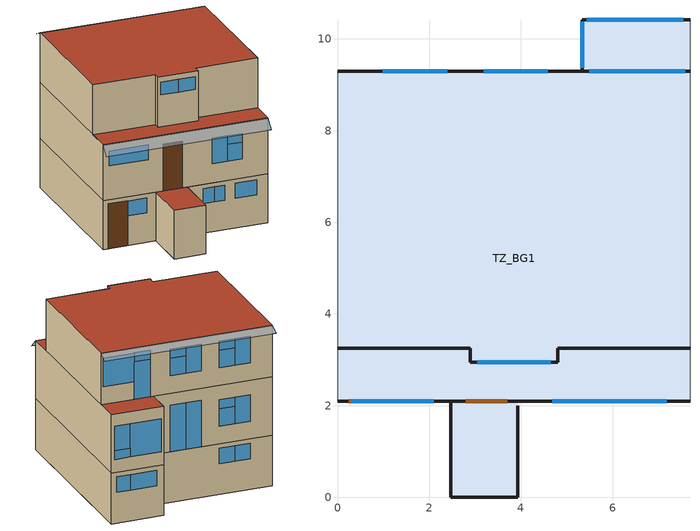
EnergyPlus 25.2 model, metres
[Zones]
TZ_BG1
 floor ground (BG1 - Floor on Fill): 2.47,0 2.47,2.1 0,2.1 0,9.3 5.34,9.3 5.34,10.42 7.69,10.42 7.69,2.1 3.93,2.1 3.93,2 3.93,0 z0
 wall outside (BG1 - Ext Wall (Concrete)): 0,2.1 2.47,2.1 / 3.93,2.1 7.69,2.1 / 7.69,10.42 5.34,10.42 5.34,9.3 0,9.3 z0:2.3; 0,2.1 7.69,2.1 / 7.69,10.42 5.34,10.42 5.34,9.3 0,9.3 z2.3:4.95; 7.69,9.3 0,9.3 z4.95:7.3
 wall outside (BG1 - Ext Wall (Timber)): 0,3.25 2.9,3.25 2.9,2.95 4.8,2.95 4.8,3.25 7.69,3.25 z4.95:7.3
 wall ground (BG1 - Ext Wall (Concrete)): 2.47,2.1 2.47,0 3.93,0 3.93,2 z0:2.3
 wall adiabatic (BG1 - Party Wall): 7.69,2.1 7.69,10.42 / 0,9.3 0,2.1 z0:2.3; 7.69,2.1 7.69,10.42 / 0,9.3 0,2.1 z2.3:4.95; 7.69,3.25 7.69,9.3 / 0,9.3 0,3.25 z4.95:7.3
 window (BG1 - Window/GlassDoor): 1.15,2.1 2.05,2.1 / 4.68,2.1 5.18,2.1 / 5.18,2.1 5.68,2.1 / 6.18,2.1 7.18,2.1 / 7.44,10.42 6.84,10.42 / 6.84,10.42 5.64,10.42 / 2.39,9.3 1.69,9.3 / 1.69,9.3 0.99,9.3 z1.4:2.1; 0.3,2.1 2.1,2.1 z3.9:4.6; 5.1,2.1 5.8,2.1 z3.2:4.4; 5.8,2.1 6.5,2.1 z4:4.4; 5.8,2.1 6.5,2.1 z3.2:4; 5.34,10.37 5.34,9.37 / 6.84,10.42 5.44,10.42 z2.9:4.4; 7.54,10.42 6.84,10.42 z2.9:3.3; 7.54,10.42 6.84,10.42 z3.3:4.4; 4.59,9.3 3.89,9.3 / 3.89,9.3 3.19,9.3 z2.31:4.41; 2.39,9.3 1.69,9.3 z3.9:4.3; 2.39,9.3 1.69,9.3 z3.1:3.9; 1.69,9.3 0.99,9.3 z3.1:4.3; 3.05,2.95 3.85,2.95 / 3.85,2.95 4.65,2.95 z6.45:7.05; 6.19,9.3 5.49,9.3 z4.96:6.66; 7.59,9.3 6.19,9.3 z5.75:7.05; 6.19,9.3 5.49,9.3 z6.66:7.06; 4.59,9.3 3.89,9.3 / 2.39,9.3 1.69,9.3 z6.55:6.95; 4.59,9.3 3.89,9.3 / 2.39,9.3 1.69,9.3 z5.75:6.55; 3.89,9.3 3.19,9.3 / 1.69,9.3 0.99,9.3 z5.75:6.95
 door (BG1 - Ext Door): 0.25,2.1 1.15,2.1 z0.01:2.11; 2.8,2.1 3.7,2.1 z2.31:4.51
 roof outside (BG1 - RoofCeiling (Non-metal)): 3.93,0 3.93,2.1 2.47,2.1 2.47,0 z2.3; 7.69,2.1 7.69,3.25 4.8,3.25 4.8,2.95 2.9,2.95 2.9,3.25 0,3.25 0,2.1 z4.95; 7.69,9.3 7.69,10.42 5.34,10.42 5.34,9.3 z4.95
 roof outside (BG1 - RoofCeiling (Metal)): 4.8,2.95 4.8,3.25 7.69,3.25 7.69,9.3 0,9.3 0,3.25 2.9,3.25 2.9,2.95 z7.3
shading: 0,2.1,4.95 0,1.7,4.55 7.69,1.7,4.55 7.69,2.1,4.95; 0,9.3,7.3 0,9.7,7.1 7.69,9.7,7.1 7.69,9.3,7.3
[Site:Location]
REYKJAVIK: Latitude {deg}=64.13; Longitude {deg}=-21.9; Time Zone {hr}=0; Elevation {m}=43
[Site:GroundTemperature:BuildingSurface]
3, 2.6, 2.4, 2.2, 3.5, 5.8, 8.4, 10.2, 10.6, 10, 7.6, 5
[Building]
BG1: North Axis {deg}=-147.19; Terrain=City; Solar Distribution: FullExterior accounts for shading objects=FullExterior
[Material]
Name | Roughness | Thickness {m} | Conductivity {W/m-K} | Density {kg/m3} | Specific Heat {J/kg-K} | Thermal Absorptance | Solar Absorptance | Visible Absorptance
BG1 - Concrete Floor Slab | MediumRough | 0.2 | 1.4 | 2100 | 840 | 0.85 | 0.65 | 0.65
BG1 - Ext Door (wood) | Smooth | 0.026 | 0.14 | 419 | 2720 | 0.9 | 0.6 | 0.6
BG1 - Ext Wall Concrete Block | MediumRough | 0.2 | 1.4 | 2100 | 840 | 0.9 | 0.7 | 0.7
BG1 - Ext Wall Façade (Cement Plaster) | MediumRough | 0.01 | 0.72 | 1860 | 800 | 0.91 | 0.3 | 0.3
BG1 - Ext Wall Insulation (Heavyweight) | MediumRough | 0.017 | 0.035 | 25 | 1000 | 0.9 | 0.7 | 0.7
BG1 - Ext Wall Insulation (Lightweight); BG1 - Roof Insulation (timber) | MediumRough | 0.019 | 0.035 | 25 | 1000 | 0.9 | 0.7 | 0.7
BG1 - Ext Wall Plywood Sheathing | MediumRough | 0.012 | 0.15 | 560 | 2500 | 0.9 | 0.7 | 0.7
BG1 - Floor Finish (15mm wood) | MediumSmooth | 0.015 | 0.14 | 650 | 1200 | 0.9 | 0.7 | 0.7
BG1 - Floor on Fill Insulation | MediumRough | 0.016 | 0.035 | 25 | 1400 | 0.9 | 0.7 | 0.7
BG1 - Int Wall Finish (13mm gypsum board) | Smooth | 0.013 | 0.16 | 950 | 840 | 0.9 | 0.3 | 0.3
BG1 - Party Wall Concrete Block | MediumRough | 0.1 | 1.4 | 2100 | 840 | 0.9 | 0.7 | 0.7
BG1 - Roof Insulation (concrete) | MediumRough | 0.018 | 0.035 | 25 | 1000 | 0.9 | 0.7 | 0.7
BG1 - Roof Metal Cladding | Smooth | 0.008 | 0.29 | 1250 | 1000 | 0.9 | 0.4 | 0.4
[WindowMaterial:SimpleGlazingSystem]
BG1 - Glazing: U-Factor {W/m2-K}=2.5; Solar Heat Gain Coefficient=0.58; Visible Transmittance=0.57
[Construction]
BG1 - Ext Door: BG1 - Ext Door (wood)
BG1 - Ext Wall (Concrete): BG1 - Ext Wall Façade (Cement Plaster), BG1 - Ext Wall Concrete Block, BG1 - Ext Wall Insulation (Heavyweight), BG1 - Int Wall Finish (13mm gypsum board)
BG1 - Ext Wall (Timber): BG1 - Roof Metal Cladding, BG1 - Ext Wall Plywood Sheathing, BG1 - Ext Wall Insulation (Lightweight), BG1 - Int Wall Finish (13mm gypsum board)
BG1 - Floor on Fill: BG1 - Floor on Fill Insulation, BG1 - Concrete Floor Slab, BG1 - Floor Finish (15mm wood)
BG1 - Interior Floor: BG1 - Concrete Floor Slab, BG1 - Floor Finish (15mm wood)
BG1 - Party Wall: BG1 - Party Wall Concrete Block, BG1 - Int Wall Finish (13mm gypsum board)
BG1 - RoofCeiling (Metal): BG1 - Roof Metal Cladding, BG1 - Ext Wall Plywood Sheathing, BG1 - Roof Insulation (timber), BG1 - Int Wall Finish (13mm gypsum board)
BG1 - RoofCeiling (Non-metal): BG1 - Ext Wall Concrete Block, BG1 - Roof Insulation (concrete), BG1 - Int Wall Finish (13mm gypsum board)
BG1 - Window/GlassDoor: BG1 - Glazing
[Zone]
TZ_BG1: Multiplier=1; Volume {m3}=404.82; Floor Area {m2}=166.16; Part of Total Floor Area=Yes
[InternalMass] Construction=BG1 - Interior Floor; Zone or ZoneList=TZ_BG1
Name | Surface Area {m2}
IM_Floor_Basement_to_Floor1 | 58
IM_Floor_Floor1_to_Floor2 | 47.09
[ThermostatSetpoint:SingleHeating]
HTG_SP_TZ_BG1: Setpoint Temperature Schedule=HeatSP_20C
[ZoneControl:Thermostat]
TZ_BG1 Thermostat: Zone=TZ_BG1; Control Type Schedule=TZ_BG1 Tstat CtrlType; Control 1=HTG_SP_TZ_BG1; Temp diff between cutout and setpoint=0
[Zone equipment]
TZ_BG1: IDEALLOADS_TZ_BG1
[ZoneHVAC:IdealLoadsAirSystem]
IDEALLOADS_TZ_BG1: Availability Schedule=AlwaysOn; Heating Limit=NoLimit; Cooling Limit=NoLimit; Heating Availability Schedule=AlwaysOn; Cooling Availability Schedule=AlwaysOff
[ElectricEquipment]
Equipment_Gains: Zone or Space=TZ_BG1; Schedule Name (average = 0.6)=IS_Equip_Use_Sched; Design Level Calculation Method=Watts/Area; Watts per Floor Area {W/m2}=3; Fraction Latent=0; Fraction Radiant=0.5; Fraction Lost=0
[Lights]
Lights_Gains: Zone or Space=TZ_BG1; Schedule Name (average = 0.1)=IS_Light_Use_Sched; Design Level Calculation Method=Watts/Area; Watts per Floor Area {W/m2}=6; Return Air Fraction=0; Fraction Radiant=0.6; Fraction Visible=0.2; Fraction Replaceable=1
[People]
People_Baseline: Thermal Zone=TZ_BG1; Number of People Schedule Name (baseline average = 0.6)=Occ_Home_Sched; Number of People Calculation Method=People; Number of People=4; Fraction Radiant=0.3; Activity Level Schedule Name (95 W/person)=Residential_Activity_Sched; Carbon Dioxide Generation Rate {m3/s-W}=4.84E-8
[EnergyManagementSystem:Sensor]
T_out: Environment; Site Outdoor Air Drybulb Temperature
V_wind: Environment; Site Wind Speed
TZ_BG1_Temp: TZ_BG1; Zone Mean Air Temperature
TZ_BG1_CO2: TZ_BG1; Zone Air CO2 Concentration
T_setpoint: HeatSP_20C; Schedule Value
Occ_Avail: Occ_Avail_Sched; Schedule Value
[EnergyManagementSystem:Actuator]
AFN_W1_Opening: W1; AirFlow Network Window/Door Opening; Venting Opening Factor
AFN_W3_Opening: W3; AirFlow Network Window/Door Opening; Venting Opening Factor
AFN_W6_Opening: W6; AirFlow Network Window/Door Opening; Venting Opening Factor
AFN_W10_Opening: W10; AirFlow Network Window/Door Opening; Venting Opening Factor
AFN_W13_Opening: W13; AirFlow Network Window/Door Opening; Venting Opening Factor
AFN_W18_Opening: W18; AirFlow Network Window/Door Opening; Venting Opening Factor
AFN_W21_Opening: W21; AirFlow Network Window/Door Opening; Venting Opening Factor
AFN_W22_Opening: W22; AirFlow Network Window/Door Opening; Venting Opening Factor
AFN_W25_Opening: W25; AirFlow Network Window/Door Opening; Venting Opening Factor
AFN_W28_Opening: W28; AirFlow Network Window/Door Opening; Venting Opening Factor
[EnergyManagementSystem:Program]
Init_WindowState: SET EventTimer_min     = 0; SET EventActive        = 0; SET EventDemand        = 0; SET Open_Common        = 0; SET Open_Bedroom       = 0; SET Open_Day_Event     = 0; SET Open_Day_Summer    = 0; SET Open_Day_Winter    = 0; SET Open_Night         = 0; SET SummerMode         = 0
WindowControl_Hybrid: SET C_z   = TZ_BG1_CO2; SET T_z   = TZ_BG1_Temp; SET S_win = Occ_Avail; SET To    = T_out; SET Vw    = V_wind; SET hr    = Hour; SET mon   = Month; SET dtmin = 10.0; SET CO2_on      = 700.0; SET CO2_off     = 600.0; SET Temp_on     = T_setpoint + 0.7; SET Temp_off    = T_setpoint + 0.2; SET EventMinDur = 40.0; SET To_min = -20.0; SET To_max = 7.0; SET fT = (To - To_min) / (To_max - To_min); SET fT = @Max 0.0 fT; SET fT = @Min 1.0 fT; SET Vw_min = 6.0; SET Vw_max = 16.0; SET fW = 1.0 - (Vw - Vw_min) / (Vw_max - Vw_min); SET fW = @Max 0.0 fW; SET fW = @Min 1.0 fW; SET WeatherFactor = 0.50 + 0.35 * fT + 0.15 * fW; SET WeatherFactor = @Min 1.0 WeatherFactor; SET SummerMode = 0; IF ((mon >= 5) && (mon <= 9) && (To >= 6.0)); SET SummerMode = 1; ENDIF; SET SummerWindFactor = 1.0; IF (Vw > 14.0); SET SummerWindFactor = 0.8; ENDIF; IF (Vw > 18.0); SET SummerWindFactor = 0.5; ENDIF; SET EventDemand = 0; IF (C_z > CO2_on); SET EventDemand = 1; ENDIF; IF (T_z > Temp_on); SET EventDemand = 1; ENDIF; IF (EventActive > 0); SET EventTimer_min = EventTimer_min + dtmin; IF ((EventTimer_min >= EventMinDur) && (C_z < CO2_off) && (T_z < Temp_off)); SET EventActive = 0; SET EventTimer_min = 0; ENDIF; ELSE; IF ((EventDemand > 0) && (S_win > 0) && (SummerMode < 1)); SET EventActive = 1; SET EventTimer_min = 0; ENDIF; ENDIF; SET Open_Day_Event = 0; SET Open_Day_Event_base = 0.010; IF ((EventActive > 0) && (S_win > 0) && (SummerMode < 1)); SET Open_Day_Event = Open_Day_Event_base * WeatherFactor; ENDIF; SET Open_Day_Summer = 0; SET Open_Day_Summer_base = 0.015; IF (SummerMode > 0); SET Open_Day_Summer = Open_Day_Summer_base * SummerWindFactor; ENDIF; SET Open_Day_Winter = 0; SET Open_Day_Winter_base = 0.003; IF ((SummerMode < 1) && (S_win > 0)); SET Open_Day_Winter = Open_Day_Winter_base; ENDIF; SET Open_Night = 0; SET Open_Night_Winter_base = 0.020; SET Open_Night_Summer_base = 0.040; IF ((hr >= 23) || (hr < 7)); IF (SummerMode > 0); SET Open_Night = Open_Night_Summer_base; ELSE; SET Open_Night = Open_Night_Winter_base; ENDIF; ENDIF; IF (SummerMode > 0); SET Open_Common = Open_Day_Summer; ELSE; SET Open_Common = @Max Open_Day_Event Open_Day_Winter; ENDIF; SET Open_Bedroom = Open_Night; SET AFN_W3_Opening  = Open_Common; SET AFN_W6_Opening  = Open_Common; SET AFN_W10_Opening = Open_Common; SET AFN_W13_Opening = Open_Common; SET AFN_W18_Opening = Open_Common; SET AFN_W28_Opening = Open_Common; SET AFN_W1_Opening  = Open_Bedroom; SET AFN_W21_Opening = Open_Bedroom; SET AFN_W22_Opening = Open_Bedroom; SET AFN_W25_Opening = Open_Bedroom
[EnergyManagementSystem:ProgramCallingManager]
Init_WindowState_Manager: BeginNewEnvironment; Init_WindowState
WindowControlCalling: BeginTimestepBeforePredictor; WindowControl_Hybrid
[EnergyManagementSystem:OutputVariable]
Open_Common: Open_Common; Averaged; SystemTimestep
Open_Bedroom: Open_Bedroom; Averaged; SystemTimestep
Open_Day_Event: Open_Day_Event; Averaged; SystemTimestep
Open_Day_Summer: Open_Day_Summer; Averaged; SystemTimestep
Open_Day_Winter: Open_Day_Winter; Averaged; SystemTimestep
Open_Night: Open_Night; Averaged; SystemTimestep
EventActive: EventActive; Averaged; SystemTimestep
EventDemand: EventDemand; Averaged; SystemTimestep
WeatherFactor: WeatherFactor; Averaged; SystemTimestep
[Schedule:Constant]
Name | Value | Value (1 = SingleHeating)
AlwaysOn | 1
AlwaysOff | 0
HeatSP_20C | 20
TZ_BG1 Tstat CtrlType |  | 1
[Schedule:Day:Interval]
IS_Equip_Use_Fraction: No, 01:00, 0.5, 06:00, 0.45, 07:00, 0.5, 08:00, 0.55, 09:00, 0.6, 10:00, 0.62, 11:00, 0.6, 12:00, 0.58, 13:00, 0.57, 15:00, 0.56, 16:00, 0.58, 17:00, 0.62, 18:00, 0.7, 19:00, 0.82, 20:00, 0.9, 21:00, 0.88, 22:00, 0.8, 23:00, 0.7, 24:00, 0.58
IS_Light_Use_Fraction: No, 01:00, 0.05, 06:00, 0.03, 07:00, 0.05, 08:00, 0.08, 09:00, 0.1, 10:00, 0.08, 11:00, 0.07, 15:00, 0.05, 16:00, 0.07, 17:00, 0.08, 18:00, 0.13, 19:00, 0.23, 20:00, 0.33, 21:00, 0.3, 22:00, 0.23, 23:00, 0.15, 24:00, 0.08
Occ_Home_Weekday: No, 08:00, 1, 17:00, 0, 24:00, 1
Occ_Home_Weekend: No, 14:00, 1, 17:00, 0, 24:00, 1
Residential_Activity_Daily: No, 24:00, 95
Occ_Avail_Weekday: No, 06:00, 0, 08:00, 1, 17:00, 0, 23:00, 1, 24:00, 0
Occ_Avail_Weekend: No, 07:00, 0, 14:00, 1, 17:00, 0, 23:00, 1, 24:00, 0
[Schedule:Week:Daily]
IS_Equip_Use_Week: IS_Equip_Use_Fraction, IS_Equip_Use_Fraction, IS_Equip_Use_Fraction, IS_Equip_Use_Fraction, IS_Equip_Use_Fraction, IS_Equip_Use_Fraction, IS_Equip_Use_Fraction, IS_Equip_Use_Fraction, IS_Equip_Use_Fraction, IS_Equip_Use_Fraction, IS_Equip_Use_Fraction, IS_Equip_Use_Fraction
IS_Light_Use_Week: IS_Light_Use_Fraction, IS_Light_Use_Fraction, IS_Light_Use_Fraction, IS_Light_Use_Fraction, IS_Light_Use_Fraction, IS_Light_Use_Fraction, IS_Light_Use_Fraction, IS_Light_Use_Fraction, IS_Light_Use_Fraction, IS_Light_Use_Fraction, IS_Light_Use_Fraction, IS_Light_Use_Fraction
Occ_Home_Week: Occ_Home_Weekend, Occ_Home_Weekday, Occ_Home_Weekday, Occ_Home_Weekday, Occ_Home_Weekday, Occ_Home_Weekday, Occ_Home_Weekend, Occ_Home_Weekend, Occ_Home_Weekday, Occ_Home_Weekday, Occ_Home_Weekend, Occ_Home_Weekend
Residential_Activity_Week: Residential_Activity_Daily, Residential_Activity_Daily, Residential_Activity_Daily, Residential_Activity_Daily, Residential_Activity_Daily, Residential_Activity_Daily, Residential_Activity_Daily, Residential_Activity_Daily, Residential_Activity_Daily, Residential_Activity_Daily, Residential_Activity_Daily, Residential_Activity_Daily
Occ_Avail_Week: Occ_Avail_Weekend, Occ_Avail_Weekday, Occ_Avail_Weekday, Occ_Avail_Weekday, Occ_Avail_Weekday, Occ_Avail_Weekday, Occ_Avail_Weekend, Occ_Avail_Weekend, Occ_Avail_Weekday, Occ_Avail_Weekday, Occ_Avail_Weekend, Occ_Avail_Weekend
[Schedule:Year]
IS_Equip_Use_Sched: IS_Equip_Use_Week, 1, 1, 12, 31
IS_Light_Use_Sched: IS_Light_Use_Week, 1, 1, 12, 31
Occ_Home_Sched: Fractional, Occ_Home_Week, 1, 1, 12, 31
Residential_Activity_Sched: Residential_Activity_Week, 1, 1, 12, 31
Occ_Avail_Sched: Fractional, Occ_Avail_Week, 1, 1, 12, 31
[AirflowNetwork:SimulationControl]
AFN_Control: AirflowNetwork Control=MultizoneWithoutDistribution; Wind Pressure Coefficient Type=SurfaceAverageCalculation
[AirflowNetwork:MultiZone:Zone]
TZ_BG1: Ventilation Control Mode (so AFN doesn't override EMS)=NoVent; Minimum Venting Open Factor=0; Indoor/Outdoor Temp Diff Lower Limit for Max Venting=0; Indoor/Outdoor Temp Diff Upper Limit for Min Venting=100; Indoor/Outdoor Enthalpy Diff Lower Limit (for Enthalpy mode)=0; Indoor/Outdoor Enthalpy Diff Upper Limit=300000; Venting Availability Schedule=AlwaysOn
[AirflowNetwork:MultiZone:Surface:EffectiveLeakageArea] Reference Pressure Difference [Pa]=4; Air Mass Flow Exponent=0.75
Name | Effective Leakage Area [m2] | Leakage Area
ELA_W2; ELA_W15; ELA_W17; ELA_W24; ELA_W27 | 0.00030544
ELA_W4; ELA_W29 | 0.00022506
ELA_W5 | 0.00025722
ELA_W7 | 0.00019291
ELA_W8 | 0.00027329
ELA_W9 | 0.00028937
ELA_W11 | 0.0004662
ELA_W12; ELA_W16 | 0.0004019
ELA_W14; ELA_W19; ELA_W23; ELA_W26 | 0.00024114
ELA_W20 | 0.00043405
ELA_D1 | 0.00072342
ELA_D2; ELA_D3 | 0.00090026
ELA_D4 | 0.00074753
ELA_D5 | 0.00077165
 | 0.000339606 | ELA_Roof0
 | 0.000291534 | ELA_Roof1E
 | 0.000916415 | ELA_Roof1W
 | 0.00521643 | ELA_RoofCeiling
[AirflowNetwork:MultiZone:Surface]
Name | Leakage Component | Ventilation Control Mode | Window/Door Opening Factor or Crack Factor (EMS will control)
W2 | ELA_W2 | NoVent
W4 | ELA_W4 | NoVent
W5 | ELA_W5 | NoVent
W7 | ELA_W7 | NoVent
W8 | ELA_W8 | NoVent
W9 | ELA_W9 | NoVent
W11 | ELA_W11 | NoVent
W12 | ELA_W12 | NoVent
W14 | ELA_W14 | NoVent
W15 | ELA_W15 | NoVent
W16 | ELA_W16 | NoVent
W17 | ELA_W17 | NoVent
W19 | ELA_W19 | NoVent
W20 | ELA_W20 | NoVent
W23 | ELA_W23 | NoVent
W24 | ELA_W24 | NoVent
W26 | ELA_W26 | NoVent
W27 | ELA_W27 | NoVent
W29 | ELA_W29 | NoVent
D1 | ELA_D1 | NoVent
D2 | ELA_D2 | NoVent
D3 | ELA_D3 | NoVent
D4 | ELA_D4 | NoVent
D5 | ELA_D5 | NoVent
W1; W3; W6; W10; W13; W18; W21; W22; W25; W28 | AFN_Operable_Infil |  | 1.0E-10
Roof 0 | ELA_Roof0 | NoVent
Roof 1E | ELA_Roof1E | NoVent
Roof 1W | ELA_Roof1W | NoVent
RoofCeiling | ELA_RoofCeiling | NoVent
[AirflowNetwork:MultiZone:Component:SimpleOpening]
AFN_Operable_Infil: Air Mass Flow Coefficient When Opening is Closed {kg/s-m}=0.0001761; Air Mass Flow Exponent When Opening is Closed=0.75; Minimum Density Difference for Two-Way Flow {kg/m3}=0.0001; Discharge Coefficient=1
